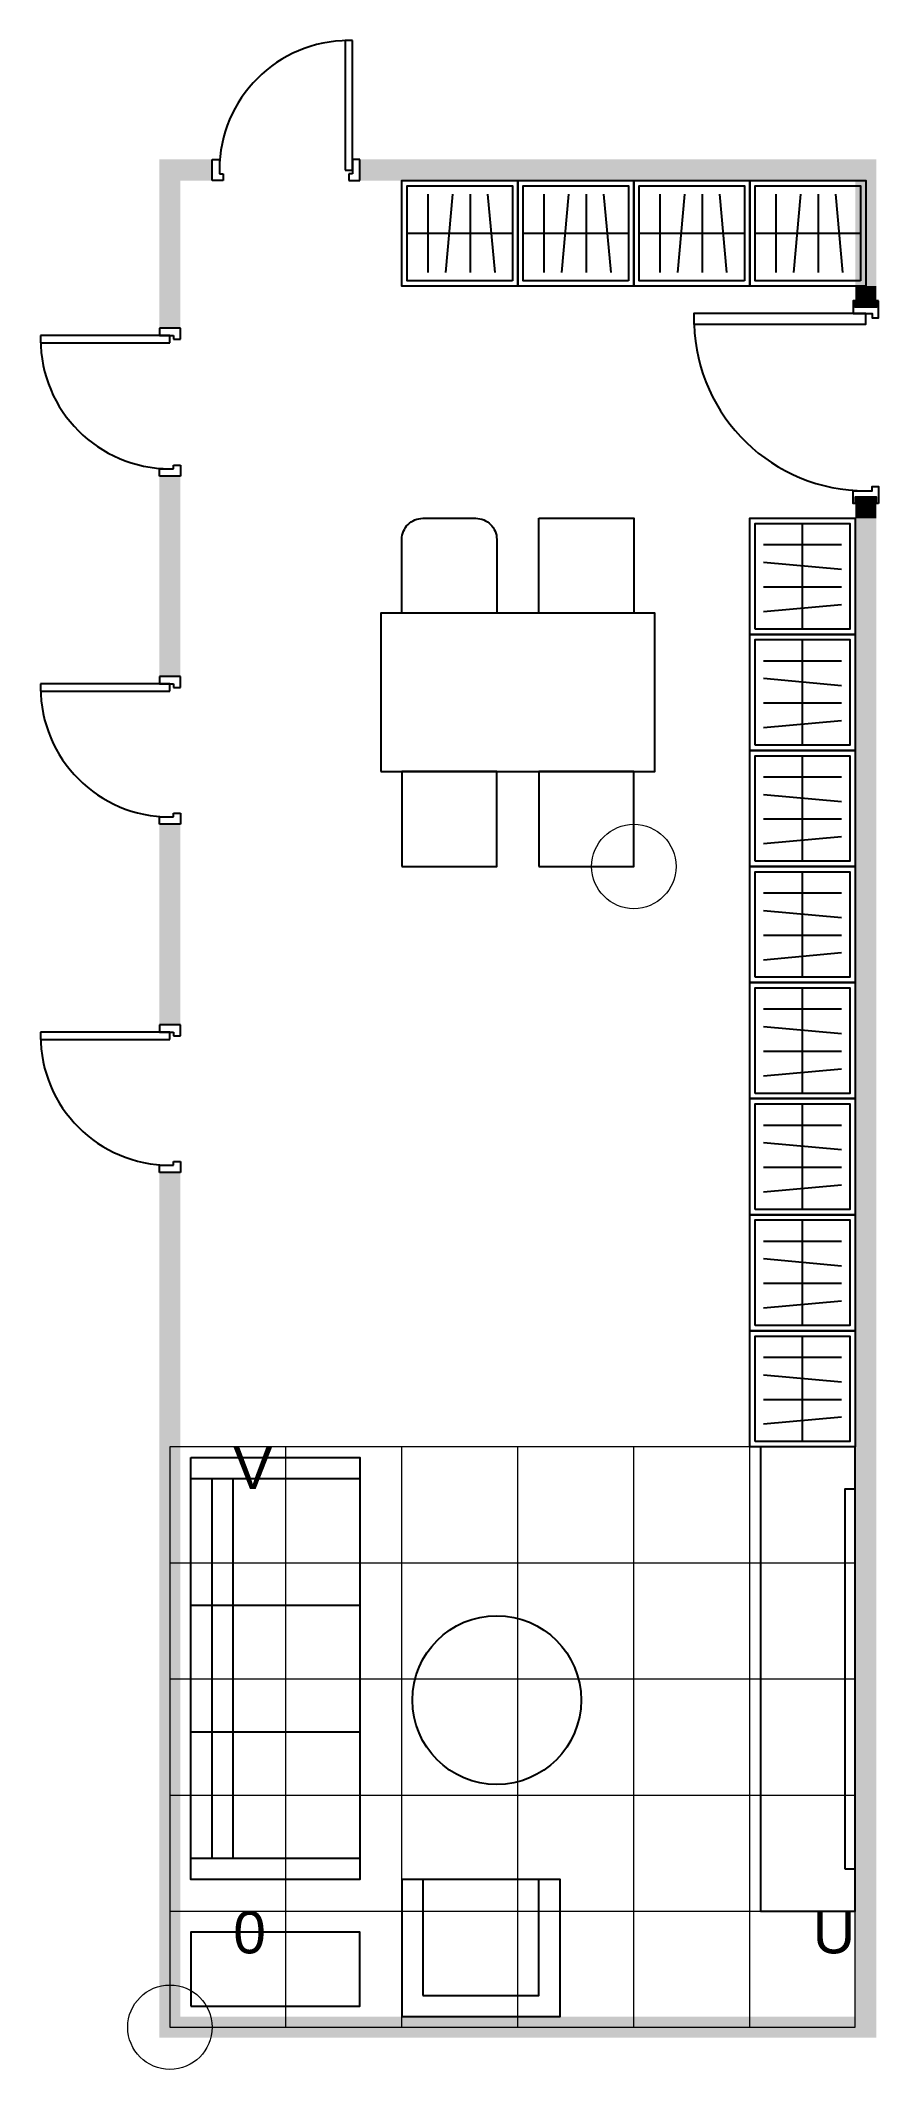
# Model space of a CAD drawing. Header units: millimetres. Extents: x 6537 to 10510, y 900 to 10513.
import ezdxf

# ---------------------------------------------------------------- set-up
doc = ezdxf.new("R2010")
doc.units = ezdxf.units.MM
doc.layers.add('helper', color=30, linetype='Continuous', lineweight=5)
doc.styles.get("Standard").update_dxf_attribs({"font": 'arial.ttf'})

# ---------------------------------------------------------------- blocks, each defined once
blk = doc.blocks.new('Door_Wide_Mirror')
blk.add_line((1000, 50), (1000, -50))
for points in [[(70, 60), (70, 50), (100, 50), (100, -50), (70, -50), (70, -60), (130, -60), (130, -50), (130, 30), (150, 30), (150, 60), (70, 60)], [(1030, 60), (1030, 50), (1000, 50), (1000, -50), (1030, -50), (1030, -60), (970, -60), (970, -50), (970, 30), (950, 30), (950, 60), (1030, 60)]]:
    blk.add_lwpolyline(points)
blk.add_lwpolyline([(130, 0), (130, -815), (180, -815), (180, 0)], close=True)
blk.add_arc((155, 0), 815, 271.75781, 0)
for points in [[(100, 50), (100, -50), (0, 50), (0, -50)], [(1100, 50), (1100, -50), (1000, 50), (1000, -50)]]:
    blk.add_solid(points)
blk = doc.blocks.new('Sitting')
for p, q in [((100, 2600), (900, 2600)), ((200, 800), (200, 2600)), ((300, 800), (300, 2600)), ((900, 2600), (900, 800)), ((100, 2000), (900, 2000)), ((100, 1400), (900, 1400)), ((900, 800), (100, 800))]:
    blk.add_line(p, q)
for points in [[(100, 2700), (900, 2700), (900, 700), (100, 700)], [(2800, 550), (3250, 550), (3250, 2750), (2800, 2750)], [(3200, 750), (3250, 750), (3250, 2550), (3200, 2550)], [(1100, 50), (1850, 50), (1850, 700), (1100, 700)], [(1200, 150), (1750, 150), (1750, 700), (1200, 700)], [(100, 100), (900, 100), (900, 450), (100, 450)]]:
    blk.add_lwpolyline(points, close=True)
blk.add_circle((1550, 1550), 400)
at = {"layer": 'helper'}
for p, q in [((3250, 2750), (0, 2750)), ((0, 2750), (0, 0)), ((550, 0), (550, 2750)), ((1100, 0), (1100, 2750)), ((1650, 0), (1650, 2750)), ((2200, 0), (2200, 2750)), ((2750, 0), (2750, 2750)), ((3250, 0), (3250, 2750)), ((0, 2200), (3250, 2200)), ((0, 1650), (3250, 1650)), ((0, 1100), (3250, 1100)), ((0, 550), (3250, 550)), ((0, 0), (3250, 0))]:
    blk.add_line(p, q, dxfattribs=at)
blk.add_lwpolyline([(0, 0, 0, 0, 0), (2629.1, 1459.5, 200, 0, 0), (2803.9, 1556.6, 0, 0, 0)], format="xyseb", dxfattribs=at)
blk.add_circle((0, 0), 200, dxfattribs=at)
at = {"layer": 'helper', "char_height": 200}
for s, insert, attachment_point in [('V', (300, 2750), 1), ('0', (300, 550), 1), ('U', (3250, 550), 3)]:
    blk.add_mtext_dynamic_manual_height_columns(s, width=550, gutter_width=12.5, heights=[0], dxfattribs=dict(at, insert=insert, attachment_point=attachment_point))
blk = doc.blocks.new('Dining')
blk.add_lwpolyline([(100, 0), (350, 0, -0.414214), (450, -100), (450, -450), (0, -450), (0, -100, -0.414214)], format="xyb", close=True)
for points in [[(650, 0), (1100, 0), (1100, -450), (650, -450)], [(-100, -1200), (1200, -1200), (1200, -450), (-100, -450)], [(0, -1650), (450, -1650), (450, -1200), (0, -1200)], [(650, -1650), (1100, -1650), (1100, -1200), (650, -1200)]]:
    blk.add_lwpolyline(points, close=True)
at = {"layer": 'helper'}
blk.add_lwpolyline([(1100, -1650, 0, 0, 0), (510.2, -302.1, 200, 0, 0), (430.1, -118.8, 0, 0, 0)], format="xyseb", dxfattribs=at)
blk.add_circle((1100, -1650), 200, dxfattribs=at)
blk = doc.blocks.new('robe')
at = {"true_color": 0xffffff}
for p, q in [((250, 25), (250, 525)), ((65, 425), (435, 425)), ((65, 341.7), (435, 308.3)), ((65, 225), (435, 225)), ((65, 108.3), (435, 141.7))]:
    blk.add_line(p, q, dxfattribs=at)
for points in [[(0, 0), (0, 550), (500, 550), (500, 0)], [(25, 25), (25, 525), (475, 525), (475, 25)]]:
    blk.add_lwpolyline(points, close=True, dxfattribs=at)
blk = doc.blocks.new('AllBlock')
for points in [[(7100, 9950), (7100, 9300), (7200, 9950), (7200, 9300)], [(8200, 9950), (8200, 9850), (8850, 9950), (8850, 9850)], [(8750, 9950), (8750, 9850), (9400, 9950), (9400, 9850)], [(9300, 9950), (9300, 9850), (9950, 9950), (9950, 9850)], [(9850, 9950), (9850, 9850), (10500, 9950), (10500, 9850)], [(10400, 9950), (10400, 9300), (10500, 9950), (10500, 9300)], [(7100, 8300), (7100, 7650), (7200, 8300), (7200, 7650)], [(10400, 8300), (10400, 7650), (10500, 8300), (10500, 7650)], [(10400, 7750), (10400, 7100), (10500, 7750), (10500, 7100)], [(10400, 7200), (10400, 6550), (10500, 7200), (10500, 6550)], [(7100, 6650), (7100, 6000), (7200, 6650), (7200, 6000)], [(10400, 6650), (10400, 6000), (10500, 6650), (10500, 6000)], [(10400, 6100), (10400, 5450), (10500, 6100), (10500, 5450)], [(10400, 5550), (10400, 4900), (10500, 5550), (10500, 4900)], [(7100, 5000), (7100, 4350), (7200, 5000), (7200, 4350)], [(10400, 5000), (10400, 4350), (10500, 5000), (10500, 4350)], [(7100, 4450), (7100, 3800), (7200, 4450), (7200, 3800)], [(10400, 4450), (10400, 3800), (10500, 4450), (10500, 3800)], [(7100, 3900), (7100, 3250), (7200, 3900), (7200, 3250)], [(10400, 3900), (10400, 3250), (10500, 3900), (10500, 3250)], [(7100, 3350), (7100, 2700), (7200, 3350), (7200, 2700)], [(10400, 3350), (10400, 2700), (10500, 3350), (10500, 2700)], [(7100, 2800), (7100, 2150), (7200, 2800), (7200, 2150)], [(10400, 2800), (10400, 2150), (10500, 2800), (10500, 2150)], [(7100, 2250), (7100, 1600), (7200, 2250), (7200, 1600)], [(10400, 2250), (10400, 1600), (10500, 2250), (10500, 1600)], [(7100, 1700), (7100, 1050), (7200, 1700), (7200, 1050)], [(10400, 1700), (10400, 1050), (10500, 1700), (10500, 1050)], [(7100, 1150), (7100, 1050), (7750, 1150), (7750, 1050)], [(7650, 1150), (7650, 1050), (8300, 1150), (8300, 1050)], [(8200, 1150), (8200, 1050), (8850, 1150), (8850, 1050)], [(8750, 1150), (8750, 1050), (9400, 1150), (9400, 1050)], [(9300, 1150), (9300, 1050), (9950, 1150), (9950, 1050)], [(9850, 1150), (9850, 1050), (10500, 1150), (10500, 1050)]]:
    blk.add_solid(points)
for name, p, rotation in [('robe', (8800, 9350), 90), ('robe', (9350, 9350), 90), ('robe', (9900, 9350), 90), ('robe', (10450, 9350), 90), ('Door_Wide_Mirror', (10450, 9350), 270)]:
    blk.add_blockref(name, p, dxfattribs=dict(rotation=rotation))
for name, p in [('Dining', (8250, 8250)), ('robe', (9900, 7700)), ('robe', (9900, 7150)), ('robe', (9900, 6600)), ('robe', (9900, 6050)), ('robe', (9900, 5500)), ('robe', (9900, 4950)), ('robe', (9900, 4400)), ('robe', (9900, 3850)), ('Sitting', (7150, 1100))]:
    blk.add_blockref(name, p)
blk = doc.blocks.new('Door_Narrow')
at = {"color": 7}
for p, q in [((0, -234.6), (-613.5, -234.6)), ((-613.5, -234.6), (-613.5, -269.2)), ((-613.5, -269.2), (0, -269.2)), ((-50, -200), (-50, -234.6)), ((50, -200), (-50, -200)), ((-50, -200), (-50, -234.6)), ((-50, -234.6), (17.3, -234.6)), ((-50, -234.6), (17.3, -234.6)), ((0, -269.2), (0, -234.6)), ((17.3, -234.6), (17.3, -251.9)), ((17.3, -234.6), (17.3, -251.9)), ((17.3, -251.9), (50, -251.9)), ((17.3, -251.9), (50, -251.9)), ((50, -251.9), (50, -200)), ((50, -251.9), (50, -200)), ((17.3, -865.4), (17.3, -848.1)), ((17.3, -848.1), (50, -848.1)), ((50, -848.1), (50, -900)), ((-50, -900), (-50, -865.4)), ((-50, -865.4), (17.3, -865.4)), ((50, -900), (-50, -900))]:
    blk.add_line(p, q, dxfattribs=at)
blk.add_arc((0, -251.9), 613.5, 180, 269.9, dxfattribs=at)
for points in [[(50, 0), (-50, 0), (50, -200), (-50, -200)], [(50, -900), (-50, -900), (50, -1100), (-50, -1100)]]:
    blk.add_solid(points, dxfattribs=at)

msp = doc.modelspace()

# ---------------------------------------------------------------- block references
at = {"rotation": 270}
msp.add_blockref('Door_Narrow', (8250, 9900), dxfattribs=at)
for name, p in [('AllBlock', (0, 0)), ('Door_Narrow', (7150, 9350)), ('Door_Narrow', (7150, 7700)), ('Door_Narrow', (7150, 6050))]:
    msp.add_blockref(name, p)

doc.saveas('drawing.dxf')
